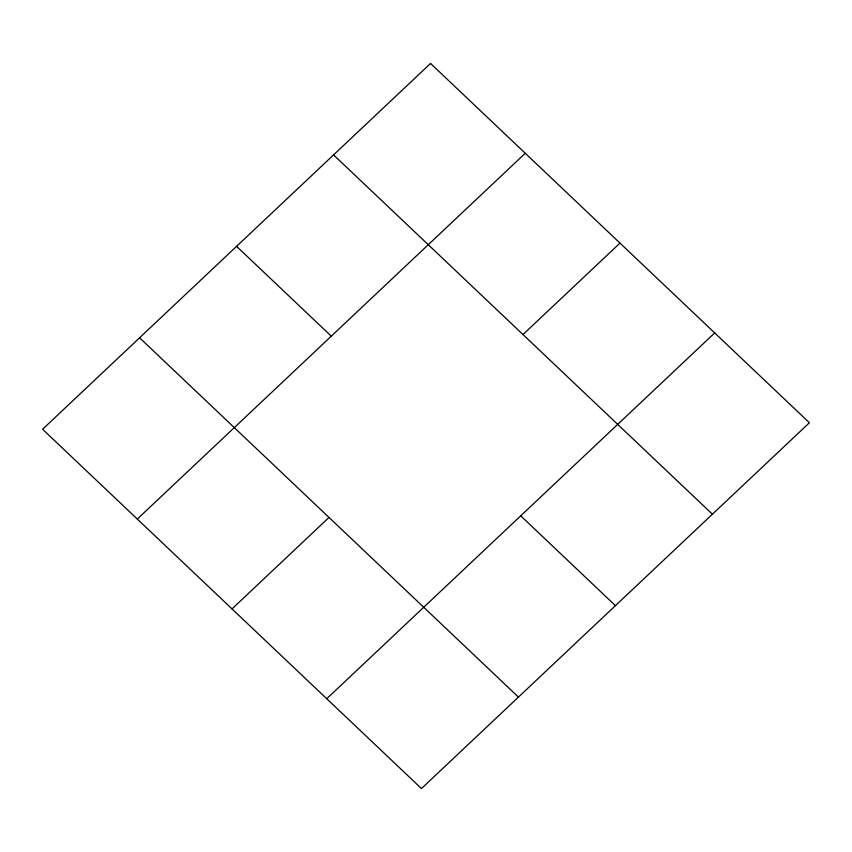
<?xml version="1.0" encoding="UTF-8"?>
<svg xmlns="http://www.w3.org/2000/svg" width="852" height="852" viewBox="0 0 852 852"><rect width="100%" height="100%" fill="white"/><g stroke="black" fill="none" stroke-linecap="round" stroke-linejoin="round"><path stroke-width="1.28" d="M137.31 519.07L525.258 153.275M232.021 608.903L329.01 517.452M522.99 334.548L619.979 243.097M326.742 698.725L714.69 332.93M333.558 154.894L712.41 514.203M236.579 246.345L331.29 336.178M520.71 515.822L615.421 605.655M139.59 337.797L518.442 697.106M430.548 63.442L42.6 429.248L421.452 788.558L809.4 422.752L430.548 63.442"/></g></svg>
